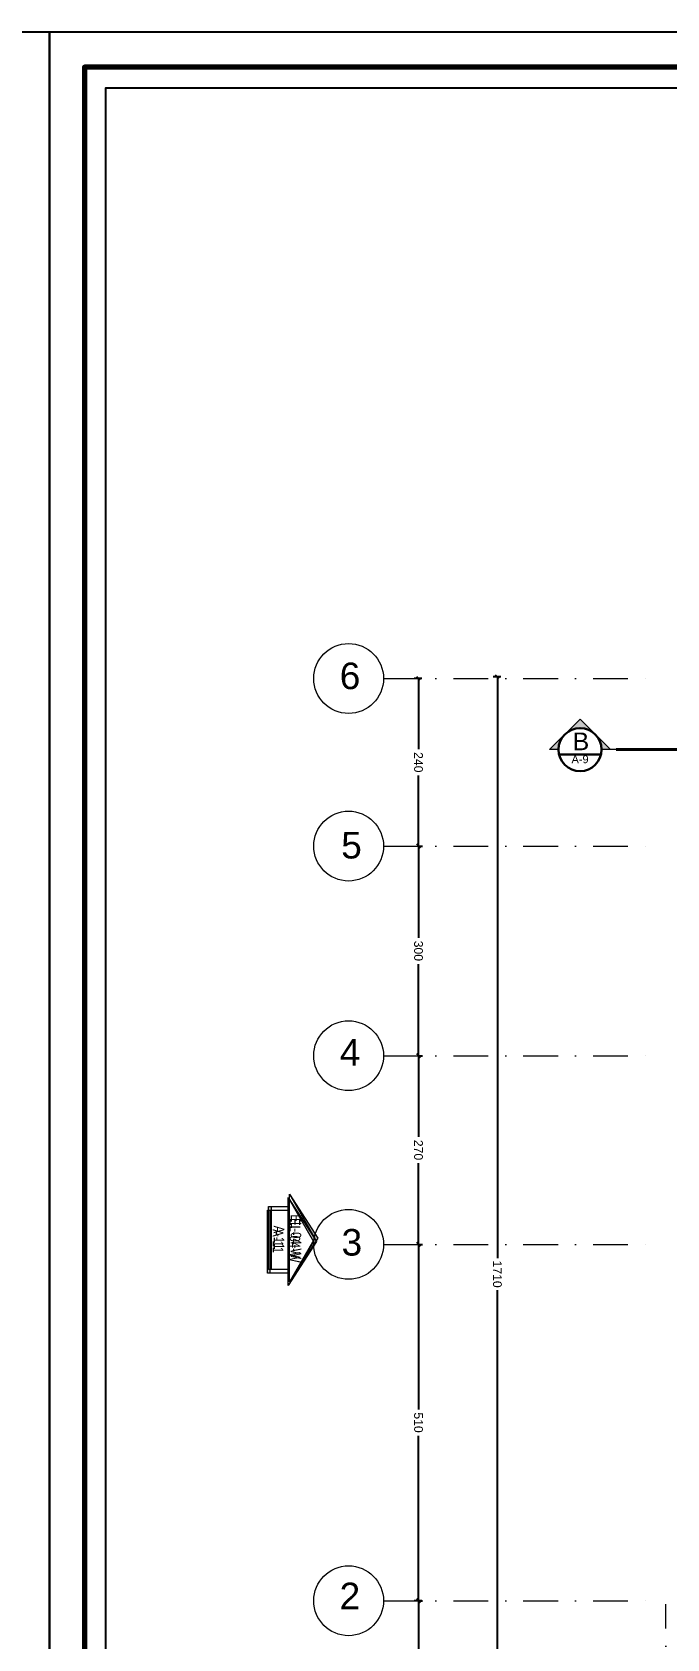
# Model space of a CAD drawing. Header units: inches. Extents: x -580639 to 179052, y 0 to 152898.
# Drawn here: x -250888 to -241797, y 128794 to 151788 of the extents above; entities that cross this region are included whole.
import ezdxf
from ezdxf.enums import TextEntityAlignment as Align

# ---------------------------------------------------------------- set-up
doc = ezdxf.new("R2010")
doc.units = ezdxf.units.IN
doc.header["$LTSCALE"] = 500
doc.header["$MEASUREMENT"] = 0
doc.linetypes.add('CENTER', pattern=[2, 1.25, -0.25, 0.25, -0.25])
doc.linetypes.add('DASHDOTX2', pattern=[2, 1, -0.5, 0, -0.5])
for name, color, linetype, lineweight in [('1ATEXT', 3, 'Continuous', 20), ('A-0.25', 42, 'Continuous', 25), ('A-wall', 52, 'Continuous', 35), ('DIM', 8, 'Continuous', 18), ('ground floor', 8, 'Continuous', 20)]:
    doc.layers.add(name, color=color, linetype=linetype, lineweight=lineweight)
doc.layers.add('SYEL', color=5, linetype='Continuous')
doc.layers.add('SYSECTION', color=1, linetype='Continuous')
doc.styles.add('100', font='arial.ttf', dxfattribs={"height": 200})
doc.styles.add('50', font='arial.ttf', dxfattribs={"height": 125})
doc.styles.add('A--ANNO-SYMB', font='upcil.ttf', dxfattribs={"width": 0.8})
doc.styles.add('CURENT', font='sanss___.ttf')
doc.dimstyles.new('DIM', dxfattribs={"dimscale": 50, "dimtxt": 125, "dimasz": 1, "dimexe": 1.2, "dimexo": 1, "dimgap": 1, "dimtad": 0, "dimtoh": 1, "dimdec": 0, "dimlfac": 0.1, "dimrnd": 1, "dimdsep": 46, "dimtxsty": '50', "dimblk": 'OBLIQUE', "dimcen": 0.09, "dimclrt": 8, "dimadec": 0, "dimazin": 0, "dimtfac": 1, "dimtdec": 0, "dimtix": 1, "dimtofl": 0, "dimtmove": 2, "dimatfit": 2, "dimfxl": 1, "dimfxlon": 1, "dimtzin": 0, "dimarcsym": 0})

# ---------------------------------------------------------------- blocks, each defined once
blk = doc.blocks.new('SYEL')
at = {"layer": '1ATEXT'}
for points in [[(-62.4, 0), (0, 36), (62.4, 0), (0, 40.2)], [(-44.8, -25.6), (-44.8, -29.5), (44.8, -29.5), (44.8, -25.6)]]:
    blk.add_hatch(color=256, dxfattribs=at).paths.add_polyline_path(points)
for p, q in [((-62.4, 0), (0, 40.2)), ((-62.4, 0), (0, 36)), ((0, 40.2), (62.4, 0)), ((0, 36), (62.4, 0)), ((62.4, 0), (-62.4, 0)), ((-44.8, -29.5), (-44.8, 0)), ((44.8, 0), (44.8, -29.5)), ((44.8, -25.6), (-44.8, -25.6)), ((44.8, -29.5), (-44.8, -29.5))]:
    blk.add_line(p, q, dxfattribs=at)
at = {"layer": '1ATEXT', "style": 'A--ANNO-SYMB', "width": 0.8, "flags": 4}
for tag, p in [('EL-01-N', (-1.8, 9.4)), ('AR00', (-0.7, -14.7))]:
    blk.add_attdef(tag, text='', height=15, dxfattribs=at).set_placement(p, align=Align.MIDDLE_CENTER)
blk = doc.blocks.new('_Oblique')
at = {"color": 0, "linetype": 'ByBlock', "lineweight": -2}
blk.add_line((-0.5, -0.5), (0.5, 0.5), dxfattribs=at)
blk = doc.blocks.new('*D1489')
at = {"layer": 'Defpoints', "color": 0, "transparency": 16777216}
for p in [(-245355, 129340), (-244404, 129340), (-245355, 125440)]:
    blk.add_point(p, dxfattribs=at)
at = {"layer": 'ground floor', "color": 0, "lineweight": -2, "transparency": 16777216}
for p, q in [((-245305, 129340), (-245415, 129340)), ((-245355, 129340), (-245355, 127578)), ((-245355, 125440), (-245355, 127202)), ((-245355, 125440), (-245295, 125440))]:
    blk.add_line(p, q, dxfattribs=at)
at = {"layer": 'ground floor', "color": 0, "lineweight": -2, "transparency": 16777216, "xscale": 50, "yscale": 50, "zscale": 50}
for p, rotation in [((-245355, 129340), 90), ((-245355, 125440), 270)]:
    blk.add_blockref('_Oblique', p, dxfattribs=dict(at, rotation=rotation))
at = {"layer": 'ground floor', "color": 8, "transparency": 16777216, "insert": (-245355, 127390), "char_height": 125, "attachment_point": 5, "rotation": 270, "style": '50'}
blk.add_mtext('390', dxfattribs=at)
blk = doc.blocks.new('*D1490')
at = {"layer": 'Defpoints', "color": 0, "transparency": 16777216}
for p in [(-245355, 134440), (-245355, 134440), (-245355, 129340)]:
    blk.add_point(p, dxfattribs=at)
at = {"layer": 'ground floor', "color": 0, "lineweight": -2, "transparency": 16777216}
for p, q in [((-245355, 134440), (-245295, 134440)), ((-245355, 134440), (-245355, 132078)), ((-245355, 129340), (-245355, 131702)), ((-245355, 129340), (-245295, 129340))]:
    blk.add_line(p, q, dxfattribs=at)
at = {"layer": 'ground floor', "color": 0, "lineweight": -2, "transparency": 16777216, "xscale": 50, "yscale": 50, "zscale": 50}
for p, rotation in [((-245355, 134440), 90), ((-245355, 129340), 270)]:
    blk.add_blockref('_Oblique', p, dxfattribs=dict(at, rotation=rotation))
at = {"layer": 'ground floor', "color": 8, "transparency": 16777216, "insert": (-245355, 131890), "char_height": 125, "attachment_point": 5, "rotation": 270, "style": '50'}
blk.add_mtext('510', dxfattribs=at)
blk = doc.blocks.new('*D1491')
at = {"layer": 'Defpoints', "color": 0, "transparency": 16777216}
for p in [(-245355, 137140), (-245355, 137140), (-245355, 134440)]:
    blk.add_point(p, dxfattribs=at)
at = {"layer": 'ground floor', "color": 0, "lineweight": -2, "transparency": 16777216}
for p, q in [((-245355, 137140), (-245295, 137140)), ((-245355, 137140), (-245355, 135979)), ((-245355, 134440), (-245355, 135601)), ((-245355, 134440), (-245295, 134440))]:
    blk.add_line(p, q, dxfattribs=at)
at = {"layer": 'ground floor', "color": 0, "lineweight": -2, "transparency": 16777216, "xscale": 50, "yscale": 50, "zscale": 50}
for p, rotation in [((-245355, 137140), 90), ((-245355, 134440), 270)]:
    blk.add_blockref('_Oblique', p, dxfattribs=dict(at, rotation=rotation))
at = {"layer": 'ground floor', "color": 8, "transparency": 16777216, "insert": (-245355, 135790), "char_height": 125, "attachment_point": 5, "rotation": 270, "style": '50'}
blk.add_mtext('270', dxfattribs=at)
blk = doc.blocks.new('*D1492')
at = {"layer": 'Defpoints', "color": 0, "transparency": 16777216}
for p in [(-245355, 140140), (-245355, 140140), (-245355, 137140)]:
    blk.add_point(p, dxfattribs=at)
at = {"layer": 'ground floor', "color": 0, "lineweight": -2, "transparency": 16777216}
for p, q in [((-245355, 140140), (-245295, 140140)), ((-245355, 140140), (-245355, 138828)), ((-245355, 137140), (-245355, 138452)), ((-245355, 137140), (-245295, 137140))]:
    blk.add_line(p, q, dxfattribs=at)
at = {"layer": 'ground floor', "color": 0, "lineweight": -2, "transparency": 16777216, "xscale": 50, "yscale": 50, "zscale": 50}
for p, rotation in [((-245355, 140140), 90), ((-245355, 137140), 270)]:
    blk.add_blockref('_Oblique', p, dxfattribs=dict(at, rotation=rotation))
at = {"layer": 'ground floor', "color": 8, "transparency": 16777216, "insert": (-245355, 138640), "char_height": 125, "attachment_point": 5, "rotation": 270, "style": '50'}
blk.add_mtext('300', dxfattribs=at)
blk = doc.blocks.new('*D1493')
at = {"layer": 'Defpoints', "color": 0, "transparency": 16777216}
for p in [(-245355, 142538), (-244412, 142538), (-245355, 140140)]:
    blk.add_point(p, dxfattribs=at)
at = {"layer": 'ground floor', "color": 0, "lineweight": -2, "transparency": 16777216}
for p, q in [((-245305, 142538), (-245415, 142538)), ((-245355, 142538), (-245355, 141528)), ((-245355, 140140), (-245355, 141150)), ((-245355, 140140), (-245295, 140140))]:
    blk.add_line(p, q, dxfattribs=at)
at = {"layer": 'ground floor', "color": 0, "lineweight": -2, "transparency": 16777216, "xscale": 50, "yscale": 50, "zscale": 50}
for p, rotation in [((-245355, 142538), 90), ((-245355, 140140), 270)]:
    blk.add_blockref('_Oblique', p, dxfattribs=dict(at, rotation=rotation))
at = {"layer": 'ground floor', "color": 8, "transparency": 16777216, "insert": (-245355, 141339), "char_height": 125, "attachment_point": 5, "rotation": 270, "style": '50'}
blk.add_mtext('240', dxfattribs=at)
blk = doc.blocks.new('*D1494')
at = {"layer": 'Defpoints', "color": 0, "transparency": 16777216}
for p in [(-244225, 142563), (-243718, 142563), (-244225, 125465)]:
    blk.add_point(p, dxfattribs=at)
at = {"layer": 'ground floor', "color": 0, "lineweight": -2, "transparency": 16777216}
for p, q in [((-244175, 142563), (-244285, 142563)), ((-244225, 142563), (-244225, 134244)), ((-244225, 125465), (-244225, 133783)), ((-244225, 125465), (-244165, 125465))]:
    blk.add_line(p, q, dxfattribs=at)
at = {"layer": 'ground floor', "color": 0, "lineweight": -2, "transparency": 16777216, "xscale": 50, "yscale": 50, "zscale": 50}
for p, rotation in [((-244225, 142563), 90), ((-244225, 125465), 270)]:
    blk.add_blockref('_Oblique', p, dxfattribs=dict(at, rotation=rotation))
at = {"layer": 'ground floor', "color": 8, "transparency": 16777216, "insert": (-244225, 134014), "char_height": 125, "attachment_point": 5, "rotation": 270, "style": '50'}
blk.add_mtext('1710', dxfattribs=at)
blk = doc.blocks.new('SYSECTON011')
at = {"layer": '1ATEXT'}
h = blk.add_hatch(color=256, dxfattribs=at)
edge = h.paths.add_edge_path()
edge.add_ellipse((128.4, 0), major_axis=(0, -21.9), ratio=1, start_angle=90.0017, end_angle=270.0017)
edge.add_line((106.5, 0), (97.3, 0))
edge.add_line((97.3, 0), (128.4, 31))
edge.add_line((128.4, 31), (159.4, 0))
edge.add_line((159.4, 0), (150.3, 0))
for p, q in [((97.3, 0), (128.4, 31)), ((159.4, 0), (128.4, 31)), ((91.7, 0), (106.5, 0)), ((150.3, 0), (159.4, 0))]:
    blk.add_line(p, q, dxfattribs=at)
at = {"layer": '1ATEXT', "linetype": 'CENTER', "lineweight": 40}
blk.add_line((0, 0), (91.7, 0), dxfattribs=at)
at = {"layer": '1ATEXT', "color": 4, "lineweight": 30}
blk.add_line((107, -4.9), (149.7, -4.9), dxfattribs=at)
blk.add_ellipse((128.4, 0), major_axis=(0, -21.9), ratio=1, start_param=-1.570767, end_param=4.712418, dxfattribs=at)
at = {"layer": '1ATEXT', "color": 4, "style": 'CURENT'}
for tag, height, p in [('A', 18, (127.4, 8.4)), ('AR000', 8, (128.3, -9.8))]:
    blk.add_attdef(tag, text='', height=height, dxfattribs=at).set_placement(p, align=Align.MIDDLE)
blk = doc.blocks.new('SECTIO B-B')
at = {"layer": 'SYSECTION'}
ref = blk.add_blockref('SYSECTON011', (-27460, 11129), dxfattribs=dict(at, xscale=-14.04466159001456, yscale=14.04466159001456, zscale=14.04466159001456))
ref.add_attrib('A', 'B', dxfattribs={"color": 4, "height": 253, "style": 'CURENT'}).set_placement((-29250, 11247), align=Align.MIDDLE)
ref.add_attrib('AR000', 'A-9', dxfattribs={"color": 4, "height": 112.4, "style": 'CURENT'}).set_placement((-29263, 10991), align=Align.MIDDLE)

msp = doc.modelspace()

# ---------------------------------------------------------------- linework, layer by layer
for points in [[(-305637.842, 113030.352), (-250637.624, 113030.352), (-250637.624, 151788.469), (-305637.842, 151788.469)], [(-250637.624, 113030.352), (-195637.407, 113030.352), (-195637.407, 151788.469), (-250637.624, 151788.469)]]:
    msp.add_lwpolyline(points, close=True)
at = {"layer": 'A-0.25', "lineweight": 25}
msp.add_lwpolyline([(-202737.407, 113830.352), (-202737.407, 150988.469), (-249837.624, 150988.469), (-249837.624, 113830.352), (-202737.407, 113830.352)], dxfattribs=at)
at = {"layer": 'A-wall', "color": 1, "lineweight": 70}
msp.add_lwpolyline([(-250137.624, 113530.352), (-196137.407, 113530.352), (-196137.407, 151288.469), (-250137.624, 151288.469)], close=True, dxfattribs=at)
at = {"layer": 'ground floor', "linetype": 'DASHDOTX2'}
for p, q in [((-245854.834, 142537.864), (-242084.095, 142537.864)), ((-245854.834, 140139.864), (-242084.095, 140139.864)), ((-245854.834, 137139.864), (-242084.095, 137139.864)), ((-245854.834, 134439.864), (-242084.095, 134439.864)), ((-245854.834, 129339.864), (-242084.095, 129339.864)), ((-241814.095, 121939.864), (-241814.095, 129289.864))]:
    msp.add_line(p, q, dxfattribs=at)
at = {"layer": 'ground floor'}
for centre in [(-246354.834, 142537.864), (-246354.834, 140139.864), (-246354.834, 137139.864), (-246354.834, 134439.864), (-246354.834, 129339.864)]:
    msp.add_circle(centre, 500, dxfattribs=at)

# ---------------------------------------------------------------- block references
at = {"layer": 'DIM'}
msp.add_blockref('SECTIO B-B', (-213777.251, 130391.335), dxfattribs=at)
at = {"layer": 'SYEL'}
ref = msp.add_blockref('SYEL', (-247218.205, 134479.769), dxfattribs=dict(at, xscale=10.07240092149008, yscale=10.07240092149008, zscale=10.07240092149008, rotation=270))
ref.add_attrib('EL-01-N', 'EL-04-W', dxfattribs={"layer": '1ATEXT', "color": 3, "height": 151.086, "rotation": 270, "style": 'A--ANNO-SYMB', "width": 0.8}).set_placement((-247123.977, 134498.162), align=Align.MIDDLE_CENTER)
ref.add_attrib('AR00', 'A-11', dxfattribs={"layer": '1ATEXT', "color": 6, "height": 151.086, "rotation": 270, "style": 'A--ANNO-SYMB', "width": 0.8}).set_placement((-247365.966, 134486.56), align=Align.MIDDLE_CENTER)
ref = msp.add_blockref('SYEL', (-247202.85, 134529.888), dxfattribs=dict(at, xscale=10.07240092149008, yscale=10.07240092149008, zscale=10.07240092149008, rotation=270))
ref.add_attrib('EL-01-N', 'EL-04-W', dxfattribs={"layer": '1ATEXT', "color": 3, "height": 151.086, "rotation": 270, "style": 'A--ANNO-SYMB', "width": 0.8}).set_placement((-247108.622, 134548.282), align=Align.MIDDLE_CENTER)
ref.add_attrib('AR00', 'A-11', dxfattribs={"layer": '1ATEXT', "color": 6, "height": 151.086, "rotation": 270, "style": 'A--ANNO-SYMB', "width": 0.8}).set_placement((-247350.611, 134536.68), align=Align.MIDDLE_CENTER)

# ---------------------------------------------------------------- texts
at = {"layer": 'ground floor', "char_height": 380, "attachment_point": 1, "style": '100'}
for s, insert in [('6', (-246482.551, 142765.951)), ('5', (-246461.078, 140342.206)), ('4', (-246482.692, 137376.643)), ('3', (-246455.845, 134659.47)), ('2', (-246483.939, 129598.366))]:
    msp.add_mtext_dynamic_manual_height_columns(s, width=215.80113, gutter_width=1000, heights=[0], dxfattribs=dict(at, insert=insert))

# ---------------------------------------------------------------- dimensions: what is measured, and where the dimension line sits
at = {"layer": 'ground floor'}
for base, p1, p2, picture, middle in [((-244224.527, 142562.864), (-244224.527, 125464.864), (-243717.862, 142562.864), '*D1494', (-244224.527, 134013.864)), ((-245354.834, 142537.864), (-245354.834, 140139.864), (-244411.736, 142537.864), '*D1493', (-245354.834, 141338.864)), ((-245354.834, 140139.864), (-245354.834, 137139.864), (-245354.834, 140139.864), '*D1492', (-245354.834, 138639.864)), ((-245354.834, 137139.864), (-245354.834, 134439.864), (-245354.834, 137139.864), '*D1491', (-245354.834, 135789.864)), ((-245354.834, 134439.864), (-245354.834, 129339.864), (-245354.834, 134439.864), '*D1490', (-245354.834, 131889.864)), ((-245354.834, 129339.864), (-245354.834, 125439.864), (-244404.189, 129339.864), '*D1489', (-245354.834, 127389.864))]:
    dim = msp.add_linear_dim(base=base, p1=p1, p2=p2, angle=90, dimstyle='DIM', dxfattribs=at)
    dim.commit()
    dim.dimension.update_dxf_attribs({"geometry": picture, "text_midpoint": middle})

doc.saveas('drawing.dxf')
